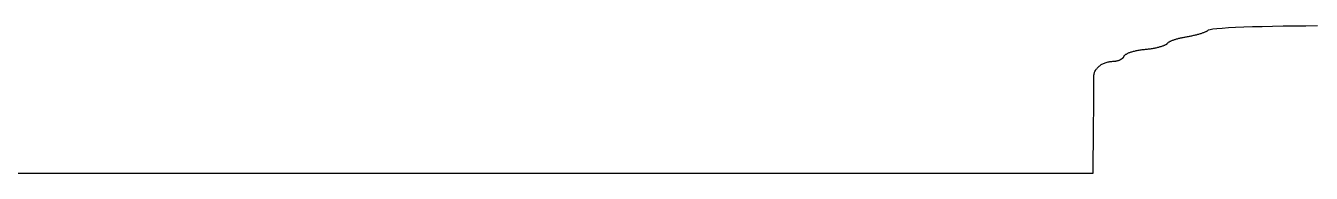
# Model space of a CAD drawing. Extents: x 30.9 to 78.4, y 89.6 to 108.4.
# Drawn here: x 42.53 to 54.34, y 107.05 to 108.41 of the extents above; entities that cross this region are included whole.
import ezdxf

# ---------------------------------------------------------------- set-up
doc = ezdxf.new("R2010")
doc.units = 0
doc.layers.get('0').update_dxf_attribs({"linetype": 'CONTINUOUS'})

msp = doc.modelspace()

# ---------------------------------------------------------------- linework, layer by layer
at = {"color": 7}
for points in [[(53.394, 108.366), (53.407, 108.371), (53.432, 108.376), (53.469, 108.38), (53.517, 108.384), (53.575, 108.388), (53.641, 108.391), (53.716, 108.394), (53.798, 108.397), (53.886, 108.399), (53.98, 108.401), (54.078, 108.403), (54.18, 108.404), (54.286, 108.405), (54.393, 108.406)], [(53.015, 108.243), (53.017, 108.245), (53.019, 108.247), (53.021, 108.249), (53.023, 108.251), (53.026, 108.254), (53.03, 108.256), (53.033, 108.258), (53.037, 108.26), (53.042, 108.262), (53.046, 108.264), (53.051, 108.267), (53.056, 108.269), (53.062, 108.271), (53.068, 108.273), (53.074, 108.275), (53.08, 108.278), (53.086, 108.28), (53.093, 108.282), (53.1, 108.284), (53.107, 108.286), (53.114, 108.288), (53.121, 108.29), (53.129, 108.292), (53.136, 108.293), (53.144, 108.295), (53.152, 108.297), (53.16, 108.298), (53.168, 108.3), (53.176, 108.301), (53.184, 108.303), (53.192, 108.304)], [(53.192, 108.304), (53.2, 108.305), (53.208, 108.307), (53.217, 108.308), (53.225, 108.31), (53.233, 108.311), (53.241, 108.313), (53.249, 108.315), (53.257, 108.317), (53.265, 108.319), (53.273, 108.32), (53.281, 108.322), (53.289, 108.324), (53.296, 108.327), (53.304, 108.329), (53.311, 108.331), (53.318, 108.333), (53.325, 108.335), (53.332, 108.337), (53.338, 108.34), (53.344, 108.342), (53.35, 108.344), (53.356, 108.346), (53.362, 108.349), (53.367, 108.351), (53.372, 108.353), (53.376, 108.355), (53.38, 108.357), (53.384, 108.359), (53.388, 108.362), (53.391, 108.364), (53.394, 108.366)], [(52.617, 108.125), (52.619, 108.127), (52.62, 108.13), (52.622, 108.133), (52.625, 108.135), (52.628, 108.138), (52.631, 108.14), (52.635, 108.143), (52.639, 108.145), (52.643, 108.148), (52.648, 108.15), (52.653, 108.153), (52.658, 108.155), (52.664, 108.158), (52.67, 108.16), (52.677, 108.162), (52.683, 108.164), (52.69, 108.166), (52.698, 108.168), (52.705, 108.17), (52.713, 108.172), (52.721, 108.174), (52.729, 108.176), (52.738, 108.178), (52.747, 108.179), (52.756, 108.181), (52.765, 108.182), (52.774, 108.184), (52.784, 108.185), (52.794, 108.186), (52.804, 108.188), (52.814, 108.189)], [(52.814, 108.189), (52.823, 108.19), (52.833, 108.191), (52.842, 108.192), (52.851, 108.193), (52.86, 108.194), (52.869, 108.196), (52.878, 108.197), (52.887, 108.199), (52.896, 108.2), (52.904, 108.202), (52.912, 108.203), (52.92, 108.205), (52.928, 108.207), (52.936, 108.209), (52.943, 108.211), (52.95, 108.213), (52.957, 108.215), (52.963, 108.217), (52.97, 108.219), (52.975, 108.221), (52.981, 108.223), (52.986, 108.225), (52.991, 108.227), (52.996, 108.229), (53, 108.231), (53.003, 108.233), (53.007, 108.235), (53.009, 108.237), (53.012, 108.239), (53.014, 108.241), (53.015, 108.243)], [(52.34, 107.937), (52.34, 107.944), (52.341, 107.951), (52.342, 107.958), (52.343, 107.965), (52.345, 107.972), (52.347, 107.978), (52.35, 107.985), (52.354, 107.992), (52.357, 107.998), (52.361, 108.004), (52.366, 108.01), (52.371, 108.016), (52.376, 108.022), (52.382, 108.027), (52.388, 108.032), (52.394, 108.037), (52.4, 108.042), (52.407, 108.047), (52.414, 108.051), (52.422, 108.055), (52.429, 108.059), (52.437, 108.062), (52.445, 108.065), (52.453, 108.068), (52.462, 108.071), (52.47, 108.073), (52.479, 108.074), (52.488, 108.076), (52.497, 108.077), (52.506, 108.077), (52.515, 108.078)], [(52.515, 108.078), (52.519, 108.078), (52.524, 108.078), (52.528, 108.078), (52.533, 108.079), (52.537, 108.079), (52.542, 108.08), (52.546, 108.081), (52.55, 108.082), (52.554, 108.083), (52.559, 108.084), (52.563, 108.085), (52.567, 108.086), (52.571, 108.088), (52.574, 108.089), (52.578, 108.091), (52.582, 108.092), (52.585, 108.094), (52.589, 108.096), (52.592, 108.098), (52.595, 108.1), (52.598, 108.102), (52.601, 108.104), (52.603, 108.106), (52.606, 108.108), (52.608, 108.11), (52.61, 108.112), (52.612, 108.115), (52.614, 108.117), (52.615, 108.12), (52.616, 108.122), (52.617, 108.125)], [(52.337, 107.468), (52.338, 107.49), (52.338, 107.512), (52.338, 107.534), (52.338, 107.556), (52.339, 107.578), (52.339, 107.599), (52.339, 107.62), (52.339, 107.64), (52.34, 107.66), (52.34, 107.68), (52.34, 107.699), (52.34, 107.718), (52.34, 107.736), (52.34, 107.754), (52.34, 107.771), (52.341, 107.787), (52.341, 107.803), (52.341, 107.818), (52.341, 107.833), (52.341, 107.846), (52.341, 107.859), (52.341, 107.871), (52.341, 107.882), (52.341, 107.893), (52.341, 107.902), (52.341, 107.91), (52.341, 107.918), (52.341, 107.924), (52.341, 107.93), (52.34, 107.934), (52.34, 107.937)], [(41.91, 107.15), (41.971, 107.047), (47.152, 107.047), (52.332, 107.047), (52.337, 107.468)]]:
    msp.add_lwpolyline(points, dxfattribs=at)

doc.saveas('drawing.dxf')
